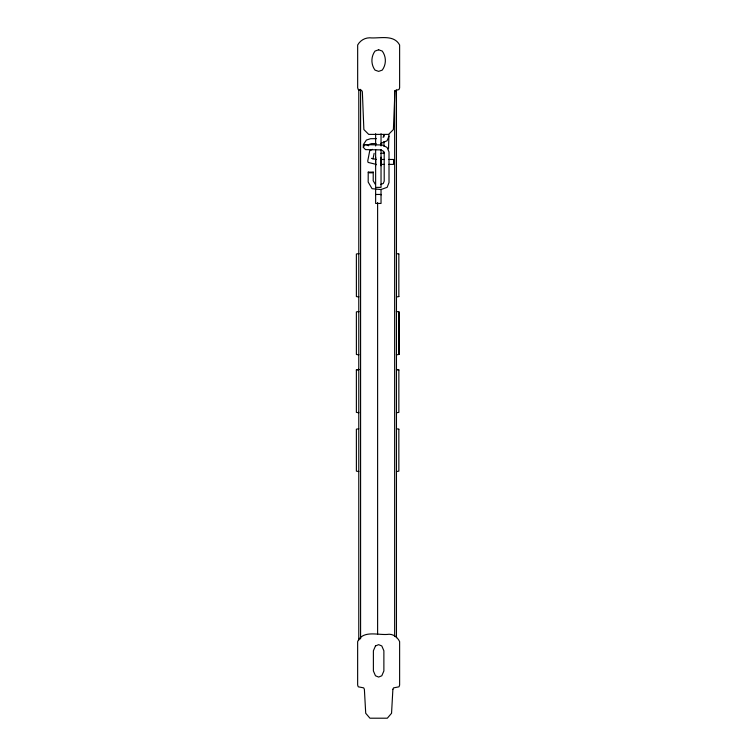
<?xml version="1.0" encoding="UTF-8"?>
<svg xmlns="http://www.w3.org/2000/svg" width="756" height="756" viewBox="0 0 756 756"><rect width="100%" height="100%" fill="white"/><g stroke="black" fill="none" stroke-linecap="round" stroke-linejoin="round"><path stroke-width="1.13" d="M358.779 640.124L358.779 471.319M358.788 428.765L356.378 429.181L356.388 471.139L358.788 471.555L358.779 412.294M358.779 369.797L358.779 354.46M358.779 311.963L358.779 296.617M358.788 254.12L358.788 90.04M375.637 188.225L375.637 203.449L381.033 203.449L381.033 189.397M381.033 149.537L381.033 187.375L375.637 187.375L375.637 149.537M375.637 145.993L375.637 133.727M381.033 145.993L381.033 133.727M383.963 136.874L383.963 134.634M383.953 146.22L383.953 141.523M388.943 134.71L388.527 148.8M375.316 184.351L373.209 180.75L373.237 172.132L368.219 172.141L368.181 182.064L372.056 188.688L380.958 189.548L387.157 187.318L389.019 182.527L389.009 151.928L387.072 147.439L382.12 144.963L364.77 144.651L367.832 145.114M372.944 159.062L374.144 153.298M383.065 137.356L383.963 135.182M388.953 136.231L387.063 140.758L380.655 143.555M380.788 184.379L383.292 183.472L384.199 181.138L384.199 151.975L384.284 153.506L383.235 151.096L380.835 149.896L365.517 149.612L363.343 147.363L364.77 144.604M368.295 145.832L369.287 144.349L371.574 143.612L376.119 143.583M373.237 172.132L372.358 172.803L369.249 172.803L368.219 172.141M372.491 149.357L369.741 150.709L367.737 161.009L368.096 162.408L376.167 164.383M396.446 296.985L398.856 296.56M396.446 412.785L398.856 412.36L398.856 369.807L396.446 369.382M356.378 370.09L358.788 369.675M396.446 471.555L398.856 471.139L398.847 429.181M380.58 153.525L384.105 152.939M376.375 138.66L370.61 138.698L366.414 140.04L363.343 144.67L363.343 147.363M360.045 90.314L361.566 90.314L362.351 91.712L363.872 129.559L368.701 134.388L388.565 134.388L393.394 129.559L394.915 91.712L395.7 90.314L398.922 89.605L399.622 87.913L399.622 45.001C393.725 34.058 379.503 38.754 369.665 37.8C364.6 37.857 360.139 40.597 357.664 45.001L357.664 87.913L358.372 89.605L360.045 90.314L358.372 89.605M380.948 159.469L384.388 159.469M388.981 159.469L393.564 159.469L393.564 164.383L388.924 164.383M380.807 164.383L384.284 164.383M396.446 428.765L398.856 429.181M396.446 369.675L398.856 370.09M396.446 253.581L398.856 254.007M371.442 158.344L376.365 159.469M398.847 254.007L398.847 296.56M396.446 90.04L396.446 311.963M396.446 354.46L396.446 637.762M394.651 90.531L394.651 636.543M381.033 157.163L381.033 165.772M381.033 194.953L381.033 194.453L375.637 194.453L375.637 194.953M377.613 202.57L377.613 634.18M375.637 157.163L375.637 165.772M360.584 89.359L360.584 638.896M396.446 311.481L396.446 354.885L398.847 354.46L398.856 311.907L396.437 311.481M398.847 311.907L398.847 354.46L398.847 311.907M392.884 689.311L391.551 713.267L387.327 718.2L369.939 718.2L365.715 713.267L364.383 689.311L363.702 687.875L358.259 686.817L357.645 685.087L357.645 641.589C363.173 629.361 379.002 635.805 389.132 634.237C393.876 634.312 397.628 637.44 399.622 641.589L399.622 685.087L399.007 686.817L393.564 687.875L392.884 689.311M375.467 645.955L373.388 650.774L373.388 670.95L375.467 675.769L378.633 677.074L381.799 675.769L383.878 670.95L383.878 650.774L381.799 645.955L378.633 644.651L375.467 645.955M378.633 49.792L375.014 51.077A16.122 16.122 0 0 0 375.014 70.11L378.633 71.385L382.252 70.11A16.122 16.122 0 0 0 382.252 51.077L378.633 49.792M358.788 253.581L356.378 254.007L356.388 296.56L358.788 296.985L358.779 253.581M358.788 311.481L356.378 311.907L356.388 354.46L358.788 354.885L358.788 311.481M358.788 369.382L356.378 369.807L356.378 412.36L358.788 412.785L358.788 369.391"/></g></svg>
